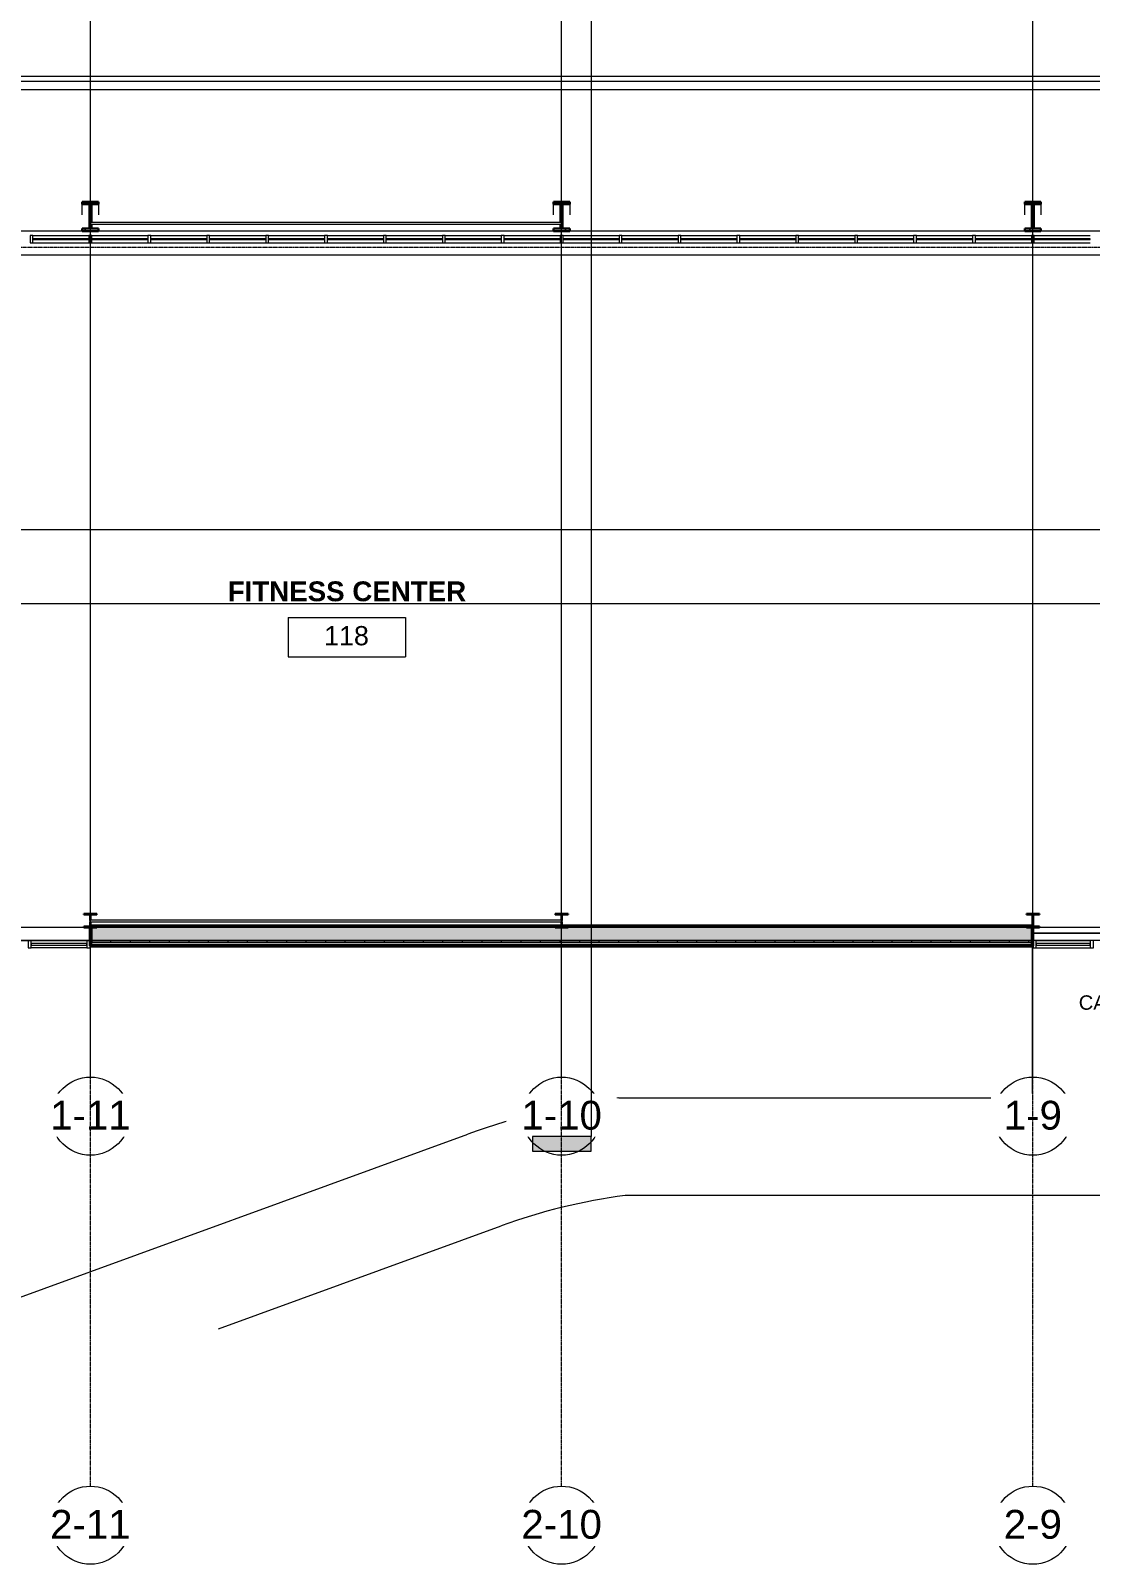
# Model space of a CAD drawing. Header units: inches. Extents: x 21592 to 24810, y -23179 to -20401.
# Drawn here: x 23339 to 23990, y -23179 to -22236 of the extents above; entities that cross this region are included whole.
import ezdxf

# ---------------------------------------------------------------- set-up
doc = ezdxf.new("R2010")
doc.units = ezdxf.units.IN
doc.header["$MEASUREMENT"] = 0
doc.linetypes.add('Grid Line 1_2_', pattern=[0.875, 0.5, -0.125, 0.125, -0.125])
for name, color, linetype, lineweight in [('A-AREA-IDEN', 2, 'Continuous', 9), ('A-FLOR', 192, 'Continuous', 13), ('A-FLOR-HRAL', 11, 'Continuous', 9), ('A-GLAZ-CURT', 52, 'Continuous', 9), ('A-GLAZ-CWMG', 51, 'Continuous', 9), ('A-WALL', 113, 'Continuous', 13), ('A-WALL-PATT', 111, 'Continuous', 50), ('Conc', 7, 'Continuous', 9), ('EOP-PR', 4, 'Continuous', 9), ('G-ANNO-SYMB', 111, 'Continuous', 9), ('G-ANNO-TEXT', 231, 'Continuous', 9), ('L-SITE-WALL', 31, 'Continuous', 13), ('S-BEAM', 12, 'Continuous', 9), ('S-COLS', 52, 'Continuous', 9), ('S-GRID', 1, 'Continuous', 9), ('S-GRID-IDEN', 1, 'Continuous', 9)]:
    doc.layers.add(name, color=color, linetype=linetype, lineweight=lineweight)
doc.styles.add('Arial', font='arial.ttf', dxfattribs={"height": 17.703593})
doc.styles.add('Arial_1', font='arial.ttf', dxfattribs={"height": 8.851796})
doc.styles.add('Arial_2', font='arial.ttf', dxfattribs={"height": 11.802395})
doc.styles.add('Arial_B_1', font='arialbd.ttf', dxfattribs={"height": 12.177074})
pattern_1 = [(225, (23954.39, -22360.053), (9.503515, -9.503515), []), (225, (23954.39, -22374.453), (9.503515, -9.503515), [])]
pattern_2 = [(225, (23664.89, -22360.053), (9.503515, -9.503515), []), (225, (23664.89, -22374.453), (9.503515, -9.503515), [])]
pattern_3 = [(225, (23375.39, -22360.053), (9.503515, -9.503515), []), (225, (23375.39, -22374.453), (9.503515, -9.503515), [])]

# ---------------------------------------------------------------- blocks, each defined once
blk = doc.blocks.new('Struct_Xcel_Sports Complex_rvt-1-Enlarged First Floor Plan _West_')
at = {"layer": 'A-FLOR', "color": 10}
blk.add_line((24132.95, -22790.8), (23954.27, -22790.8), dxfattribs=at)
at = {"layer": 'L-SITE-WALL', "color": 10}
for p, q in [((23954.27, -22790.8), (24132.95, -22790.8)), ((23954.52, -22798.8), (23375.27, -22798.8))]:
    blk.add_line(p, q, dxfattribs=at)
blk = doc.blocks.new('W-Wide Flange-Column - B2_F-V1-Enlarged First Floor Plan _West_')
at = {"layer": 'S-COLS'}
h = blk.add_hatch(dxfattribs=at)
h.set_pattern_fill('FP_2', color=256, style=0, pattern_type=2)
h.set_pattern_definition([(225, (23375.39, -22783.178), (9.503515, -9.503515), []), (225, (23375.39, -22797.578), (9.503515, -9.503515), [])])
h.paths.add_polyline_path([(-1.09, 4.13), (-4, 4.13), (-4, 3.69), (-0.84, 3.69), (-0.35, 3.49), (-0.14, 3), (-0.11, 0.73), (0.09, 0.7), (0.14, 0.7), (0.14, 3), (0.35, 3.49), (0.84, 3.69), (4, 3.69), (4, 4.13)], flags=0)
h.paths.add_polyline_path([(0.14, -0.17), (-0.01, -0.27), (-0.14, -0.27), (-0.14, -3), (-0.35, -3.49), (-0.84, -3.69), (-4, -3.69), (-4, -4.12), (4, -4.12), (4, -3.69), (0.84, -3.69), (0.35, -3.49), (0.14, -3), (0.14, -0.18)], flags=0)
at = {"layer": 'S-COLS', "lineweight": 30}
for p, q in [((4, 4.13), (-4, 4.13)), ((-4, 4.13), (-4, 3.69)), ((-4, 3.69), (-0.84, 3.69)), ((-0.14, 3), (-0.14, 0.73)), ((0.14, 0.64), (0.14, 3)), ((0.84, 3.69), (4, 3.69)), ((4, 3.69), (4, 4.13)), ((-0.84, -3.69), (-4, -3.69)), ((-4, -3.69), (-4, -4.12)), ((-4, -4.12), (4, -4.12)), ((-0.14, -0.27), (-0.14, -3)), ((0.14, -3), (0.14, -0.17)), ((4, -3.69), (0.84, -3.69)), ((4, -4.12), (4, -3.69))]:
    blk.add_line(p, q, dxfattribs=at)
for centre, start, end in [((-0.84, 3), 0, 90), ((0.84, 3), 90, 180), ((-0.84, -3), 270, 0), ((0.84, -3), 180, 270)]:
    blk.add_arc(centre, 0.691, start, end, dxfattribs=at)
blk = doc.blocks.new('W-Wide Flange-Column - B2_F-V2-Enlarged First Floor Plan _West_')
at = {"layer": 'S-COLS'}
h = blk.add_hatch(dxfattribs=at)
h.set_pattern_fill('FP_3', color=256, style=0, pattern_type=2)
h.set_pattern_definition([(225, (23664.89, -22783.178), (9.503515, -9.503515), []), (225, (23664.89, -22797.578), (9.503515, -9.503515), [])])
h.paths.add_polyline_path([(-4, 4.13), (-4, 3.69), (-0.84, 3.69), (-0.35, 3.49), (-0.14, 3), (-0.11, 0.65), (0.04, 0.73), (0.14, 0.73), (0.14, 3), (0.35, 3.49), (0.84, 3.69), (4, 3.69), (4, 4.13), (1.19, 4.13)], flags=0)
h.paths.add_polyline_path([(-0.14, -0.15), (-0.14, -3), (-0.35, -3.49), (-0.84, -3.69), (-4, -3.69), (-4, -4.12), (4, -4.12), (4, -3.69), (0.84, -3.69), (0.35, -3.49), (0.14, -3), (0.13, -0.27), (-0.06, -0.23)], flags=0)
at = {"layer": 'S-COLS', "lineweight": 30}
for p, q in [((4, 4.13), (-4, 4.13)), ((-4, 4.13), (-4, 3.69)), ((-4, 3.69), (-0.84, 3.69)), ((-0.14, 3), (-0.14, 0.62)), ((0.14, 0.73), (0.14, 3)), ((0.84, 3.69), (4, 3.69)), ((4, 3.69), (4, 4.13)), ((-0.84, -3.69), (-4, -3.69)), ((-4, -3.69), (-4, -4.12)), ((-4, -4.12), (4, -4.12)), ((-0.14, -0.15), (-0.14, -3)), ((0.14, -3), (0.14, -0.27)), ((4, -3.69), (0.84, -3.69)), ((4, -4.12), (4, -3.69))]:
    blk.add_line(p, q, dxfattribs=at)
for centre, start, end in [((-0.84, 3), 0, 90), ((0.84, 3), 90, 180), ((-0.84, -3), 270, 0), ((0.84, -3), 180, 270)]:
    blk.add_arc(centre, 0.691, start, end, dxfattribs=at)
blk = doc.blocks.new('W-Wide Flange-Column - B2_F-V3-Enlarged First Floor Plan _West_')
at = {"layer": 'S-COLS'}
h = blk.add_hatch(dxfattribs=at)
h.set_pattern_fill('FP_4', color=256, style=0, pattern_type=2)
h.set_pattern_definition([(225, (23954.39, -22783.178), (9.503515, -9.503515), []), (225, (23954.39, -22797.578), (9.503515, -9.503515), [])])
h.paths.add_polyline_path([(-4, 4.13), (-4, 3.69), (-0.84, 3.69), (-0.35, 3.49), (-0.14, 3), (-0.14, -3), (-0.35, -3.49), (-0.84, -3.69), (-4, -3.69), (-4, -4.12), (4, -4.12), (4, -3.69), (0.84, -3.69), (0.35, -3.49), (0.14, -3), (0.14, 3), (0.35, 3.49), (0.84, 3.69), (4, 3.69), (4, 4.13)], flags=0)
at = {"layer": 'S-COLS', "lineweight": 30}
for p, q in [((4, 4.13), (-4, 4.13)), ((-4, 4.13), (-4, 3.69)), ((-4, 3.69), (-0.84, 3.69)), ((-0.14, 3), (-0.14, -3)), ((0.14, -3), (0.14, 3)), ((0.84, 3.69), (4, 3.69)), ((4, 3.69), (4, 4.13)), ((-0.84, -3.69), (-4, -3.69)), ((-4, -3.69), (-4, -4.12)), ((-4, -4.12), (4, -4.12)), ((4, -3.69), (0.84, -3.69)), ((4, -4.12), (4, -3.69))]:
    blk.add_line(p, q, dxfattribs=at)
for centre, start, end in [((-0.84, 3), 0, 90), ((0.84, 3), 90, 180), ((-0.84, -3), 270, 0), ((0.84, -3), 180, 270)]:
    blk.add_arc(centre, 0.691, start, end, dxfattribs=at)
blk = doc.blocks.new('Rectangular Mullion - Exterior 2_ x 4_5_-1142339-Enlarged First Floor Plan _West_')
at = {"layer": 'A-GLAZ-CWMG', "lineweight": 20}
for p, q in [((-2, 3), (0, 3)), ((-2, -1.5), (-2, 3)), ((0, 3), (0, -1.5)), ((0, -1.5), (-2, -1.5))]:
    blk.add_line(p, q, dxfattribs=at)
blk = doc.blocks.new('Top Rail Type - Top Rail_Internal_-939601-Enlarged First Floor Plan _West_')
at = {"layer": 'A-FLOR-HRAL'}
for p, q in [((24243.39, -22264.53), (23233.26, -22264.53)), ((24243.39, -22267.58), (23233.26, -22267.58))]:
    blk.add_line(p, q, dxfattribs=at)
blk = doc.blocks.new('columns and girder2 - one-V15-Enlarged First Floor Plan _West_')
at = {"layer": 'S-BEAM'}
h = blk.add_hatch(dxfattribs=at)
h.set_pattern_fill('FP_20', color=256, style=0, pattern_type=2)
h.set_pattern_definition(pattern_1)
h.paths.add_polyline_path([(-5, -0.5), (-5, -2), (5, -2), (5, -0.5)], flags=0)
h.paths.add_polyline_path([(-5, -17.03), (-5, -18.55), (5, -18.55), (5, -17.03)], flags=0)
h.paths.add_polyline_path([(5, -1204.89), (-5, -1204.89), (-5, -1206.4), (5, -1206.4)], flags=0)
h.paths.add_polyline_path([(5, -1224.25), (-5, -1224.25), (-5, -1225), (5, -1225)], flags=0)
h = blk.add_hatch(dxfattribs=at)
h.set_pattern_fill('FP_20', color=256, style=0, pattern_type=2)
h.set_pattern_definition(pattern_1)
h.paths.add_polyline_path([(-0.63, -2), (-0.63, -17.03), (0.62, -17.03), (0.62, -2)], flags=0)
h.paths.add_polyline_path([(0.62, -1206.4), (-0.63, -1206.4), (-0.63, -1224.25), (0.62, -1224.25)], flags=0)
at = {"layer": 'S-BEAM', "lineweight": 30}
for p, q in [((5, -0.5), (-5, -0.5)), ((-5, -0.5), (-5, -2)), ((-5, -2), (5, -2)), ((0.62, -2), (-0.63, -2)), ((-0.63, -2), (-0.63, -17.03)), ((0.62, -17.03), (0.62, -2)), ((5, -2), (5, -0.5)), ((5, -17.03), (-5, -17.03)), ((-5, -17.03), (-5, -18.55)), ((-5, -18.55), (5, -18.55)), ((-0.63, -17.03), (0.62, -17.03)), ((5, -18.55), (5, -17.03))]:
    blk.add_line(p, q, dxfattribs=at)
at = {"layer": 'S-BEAM'}
for p, q in [((-5, -17.03), (-5, -10.42)), ((5, -10.42), (5, -17.03))]:
    blk.add_line(p, q, dxfattribs=at)
blk = doc.blocks.new('columns and girder2 - one-V16-Enlarged First Floor Plan _West_')
at = {"layer": 'S-BEAM'}
h = blk.add_hatch(dxfattribs=at)
h.set_pattern_fill('FP_21', color=256, style=0, pattern_type=2)
h.set_pattern_definition(pattern_2)
h.paths.add_polyline_path([(5, -0.5), (-5, -0.5), (-5, -2), (5, -2)], flags=0)
h.paths.add_polyline_path([(-5, -17.03), (-5, -18.55), (5, -18.55), (5, -17.03), (1.19, -17.03)], flags=0)
h.paths.add_polyline_path([(1.19, -1204.89), (-5, -1204.89), (-5, -1206.4), (5, -1206.4), (5, -1204.89)], flags=0)
h.paths.add_polyline_path([(5, -1224.25), (-5, -1224.25), (-5, -1225), (5, -1225)], flags=0)
h = blk.add_hatch(dxfattribs=at)
h.set_pattern_fill('FP_21', color=256, style=0, pattern_type=2)
h.set_pattern_definition(pattern_2)
h.paths.add_polyline_path([(0.62, -2), (-0.63, -2), (-0.63, -17.03), (0.62, -17.03), (0.62, -5.72), (-0.03, -5.71), (-0.21, -5.61), (-0.32, -5.43), (-0.36, -5.22), (-0.32, -5.01), (-0.22, -4.84), (-0.11, -4.75), (0.11, -4.72), (0.62, -4.72), (0.62, -3.94)], flags=0)
h.paths.add_polyline_path([(-0.63, -1206.4), (-0.63, -1224.25), (0.62, -1224.25), (0.62, -1222.25), (-0.05, -1222.23), (-0.29, -1222.1), (-0.41, -1221.75), (-0.29, -1221.4), (-0.01, -1221.25), (0.62, -1221.25), (0.62, -1206.4)], flags=0)
at = {"layer": 'S-BEAM', "lineweight": 30}
for p, q in [((5, -0.5), (-5, -0.5)), ((-5, -0.5), (-5, -2)), ((-5, -2), (5, -2)), ((0.62, -2), (-0.63, -2)), ((-0.63, -2), (-0.63, -17.03)), ((0.62, -4.72), (0.62, -2)), ((0.62, -17.03), (0.62, -5.72)), ((5, -2), (5, -0.5)), ((5, -17.03), (-5, -17.03)), ((-5, -17.03), (-5, -18.55)), ((-5, -18.55), (5, -18.55)), ((-0.63, -17.03), (0.62, -17.03)), ((5, -18.55), (5, -17.03))]:
    blk.add_line(p, q, dxfattribs=at)
at = {"layer": 'S-BEAM'}
for p, q in [((-5, -17.03), (-5, -10.42)), ((5, -10.42), (5, -17.03))]:
    blk.add_line(p, q, dxfattribs=at)
blk = doc.blocks.new('columns and girder2 - one-V17-Enlarged First Floor Plan _West_')
at = {"layer": 'S-BEAM'}
h = blk.add_hatch(dxfattribs=at)
h.set_pattern_fill('FP_22', color=256, style=0, pattern_type=2)
h.set_pattern_definition(pattern_3)
h.paths.add_polyline_path([(5, -0.5), (-5, -0.5), (-5, -2), (5, -2)], flags=0)
h.paths.add_polyline_path([(-5, -17.03), (-5, -18.55), (5, -18.55), (5, -17.03)], flags=0)
h.paths.add_polyline_path([(-5, -1204.89), (-5, -1206.4), (5, -1206.4), (5, -1204.89)], flags=0)
h.paths.add_polyline_path([(5, -1224.25), (-5, -1224.25), (-5, -1225), (5, -1225)], flags=0)
h = blk.add_hatch(dxfattribs=at)
h.set_pattern_fill('FP_22', color=256, style=0, pattern_type=2)
h.set_pattern_definition(pattern_3)
h.paths.add_polyline_path([(0.62, -2), (-0.63, -2), (-0.63, -4.72), (0, -4.72), (0.26, -4.87), (0.35, -5.27), (0.26, -5.57), (0, -5.72), (-0.63, -5.72), (-0.63, -17.03), (0.62, -17.03), (0.62, -3.94)], flags=0)
h.paths.add_polyline_path([(-0.63, -1206.4), (-0.59, -1221.25), (-0.26, -1221.27), (-0.02, -1221.4), (0.1, -1221.75), (-0.02, -1222.1), (-0.3, -1222.25), (-0.63, -1222.25), (-0.63, -1224.25), (0.62, -1224.25), (0.62, -1206.4)], flags=0)
at = {"layer": 'S-BEAM', "lineweight": 30}
for p, q in [((5, -0.5), (-5, -0.5)), ((-5, -0.5), (-5, -2)), ((-5, -2), (5, -2)), ((0.62, -2), (-0.63, -2)), ((-0.63, -2), (-0.63, -4.72)), ((-0.63, -5.72), (-0.63, -17.03)), ((0.62, -17.03), (0.62, -2)), ((5, -2), (5, -0.5)), ((5, -17.03), (-5, -17.03)), ((-5, -17.03), (-5, -18.55)), ((-5, -18.55), (5, -18.55)), ((-0.63, -17.03), (0.62, -17.03)), ((5, -18.55), (5, -17.03))]:
    blk.add_line(p, q, dxfattribs=at)
at = {"layer": 'S-BEAM'}
for p, q in [((-5, -17.03), (-5, -10.42)), ((5, -10.42), (5, -17.03))]:
    blk.add_line(p, q, dxfattribs=at)
blk = doc.blocks.new('System Panel - Exterior Glazing-1142335-Enlarged First Floor Plan _West_')
at = {"layer": 'A-GLAZ-CURT', "lineweight": 13}
for p, q in [((16.53125, -0.25), (-16.53125, -0.25)), ((-16.53125, -0.25), (-16.53125, -1.25)), ((-16.53125, -1.25), (16.53125, -1.25)), ((16.53125, -1.25), (16.53125, -0.25))]:
    blk.add_line(p, q, dxfattribs=at)
at = {"layer": 'A-GLAZ-CURT'}
for p, q in [((-16.53125, -1.25), (-16.53125, -0.25)), ((16.53125, -0.25), (-16.53125, -0.25)), ((-16.53125, -1.25), (16.53125, -1.25)), ((16.53125, -0.25), (16.53125, -1.25))]:
    blk.add_line(p, q, dxfattribs=at)
blk = doc.blocks.new('Rectangular Mullion - Exterior 2_ x 4_5_-1136166-Enlarged First Floor Plan _West_')
at = {"layer": 'A-GLAZ-CWMG'}
for p, q in [((23956.52, -22795.43), (23989.58, -22795.43)), ((23956.52, -22799.93), (23989.58, -22799.93))]:
    blk.add_line(p, q, dxfattribs=at)
blk = doc.blocks.new('Rectangular Mullion - Exterior 2_ x 4_5_-1115231-Enlarged First Floor Plan _West_')
at = {"layer": 'A-GLAZ-CWMG', "lineweight": 20}
for p, q in [((-1, 3), (1, 3)), ((-1, -1.5), (-1, 3)), ((1, 3), (1, -1.5)), ((1, -1.5), (-1, -1.5))]:
    blk.add_line(p, q, dxfattribs=at)
blk = doc.blocks.new('Rectangular Mullion - Exterior 2_ x 4_5_-1142359-Enlarged First Floor Plan _West_')
at = {"layer": 'A-GLAZ-CWMG', "lineweight": 20}
for p, q in [((-2, 1.5), (0, 1.5)), ((-2, -3), (-2, 1.5)), ((0, 1.5), (0, -3)), ((0, -3), (-2, -3))]:
    blk.add_line(p, q, dxfattribs=at)
blk = doc.blocks.new('Rectangular Mullion - Exterior 2_ x 4_5_-1142353-Enlarged First Floor Plan _West_')
at = {"layer": 'A-GLAZ-CWMG', "lineweight": 20}
for p, q in [((0, 1.5), (-2, 1.5)), ((-2, 1.5), (-2, -3)), ((0, -3), (0, 1.5)), ((-2, -3), (0, -3))]:
    blk.add_line(p, q, dxfattribs=at)
blk = doc.blocks.new('System Panel - Exterior Glazing-827454-Enlarged First Floor Plan _West_')
at = {"layer": 'A-GLAZ-CURT', "lineweight": 13}
for p, q in [((17.09375, 1.25), (-17.09375, 1.25)), ((-17.09375, 1.25), (-17.09375, 0.25)), ((-17.09375, 0.25), (17.09375, 0.25)), ((17.09375, 0.25), (17.09375, 1.25))]:
    blk.add_line(p, q, dxfattribs=at)
at = {"layer": 'A-GLAZ-CURT'}
for p, q in [((-17.09375, 0.25), (-17.09375, 1.25)), ((17.09375, 1.25), (-17.09375, 1.25)), ((-17.09375, 0.25), (17.09375, 0.25)), ((17.09375, 1.25), (17.09375, 0.25))]:
    blk.add_line(p, q, dxfattribs=at)
blk = doc.blocks.new('Rectangular Mullion - Exterior 2_ x 4_5_-1060760-Enlarged First Floor Plan _West_')
at = {"layer": 'A-GLAZ-CWMG'}
for p, q in [((23373.27, -22795.43), (23339.08, -22795.43)), ((23373.27, -22799.93), (23339.08, -22799.93))]:
    blk.add_line(p, q, dxfattribs=at)
blk = doc.blocks.new('System Panel - Interior Glazing-1220293-Enlarged First Floor Plan _West_')
at = {"layer": 'A-GLAZ-CURT', "lineweight": 13}
for p, q in [((17.21875, -0.5625), (-17.21875, -0.5625)), ((-17.21875, -0.5625), (-17.21875, -0.9375)), ((-17.21875, -0.9375), (17.21875, -0.9375)), ((17.21875, -0.9375), (17.21875, -0.5625))]:
    blk.add_line(p, q, dxfattribs=at)
blk = doc.blocks.new('Rectangular Mullion - Interior 1_75_ x 4_5_-V22-Enlarged First Floor Plan _West_')
at = {"layer": 'A-GLAZ-CWMG'}
for p, q in [((24172.39, -22362.3), (24206.83, -22362.3)), ((24172.39, -22366.8), (24206.83, -22366.8))]:
    blk.add_line(p, q, dxfattribs=at)
blk = doc.blocks.new('Rectangular Mullion - Interior 1_75_ x 4_5_-1220290-Enlarged First Floor Plan _West_')
at = {"layer": 'A-GLAZ-CWMG', "lineweight": 20}
for p, q in [((-0.875, 3), (0.875, 3)), ((-0.875, -1.5), (-0.875, 3)), ((0.875, 3), (0.875, -1.5)), ((0.875, -1.5), (-0.875, -1.5))]:
    blk.add_line(p, q, dxfattribs=at)
blk = doc.blocks.new('Girt_C - 8_D-1253541-Enlarged First Floor Plan _West_')
at = {"layer": 'S-BEAM'}
for p, q in [((23081.89, -22787.3), (22949.77, -22787.3)), ((22949.77, -22787.49), (22949.77, -22787.3)), ((22949.77, -22795.12), (22949.77, -22787.49)), ((23371.39, -22787.3), (23089.89, -22787.3)), ((22949.77, -22795.3), (22949.77, -22795.12)), ((22949.77, -22795.3), (23375.52, -22795.3))]:
    blk.add_line(p, q, dxfattribs=at)
blk = doc.blocks.new('Round Bar - 1_-1257056-Enlarged First Floor Plan _West_')
at = {"layer": 'S-BEAM'}
for p, q in [((23520.62, -22354.33), (23375.39, -22354.33)), ((23375.39, -22355.33), (23520.62, -22355.33))]:
    blk.add_line(p, q, dxfattribs=at)
for start_param, end_param in [(0, 3.141593), (3.141593, 6.283185)]:
    blk.add_ellipse((23375.39, -22354.83), major_axis=(0, 0.5), ratio=0.73532, start_param=start_param, end_param=end_param, dxfattribs=at)
blk = doc.blocks.new('Round Bar - 1_-1257174-Enlarged First Floor Plan _West_')
at = {"layer": 'S-BEAM'}
for p, q in [((23664.89, -22354.33), (23519.63, -22354.33)), ((23519.69, -22355.33), (23664.89, -22355.33))]:
    blk.add_line(p, q, dxfattribs=at)
for start_param, end_param in [(0, 3.141593), (3.141593, 6.283185)]:
    blk.add_ellipse((23664.89, -22354.83), major_axis=(0, 0.5), ratio=0.73532, start_param=start_param, end_param=end_param, dxfattribs=at)
blk = doc.blocks.new('Round Bar - 1_-1264636-Enlarged First Floor Plan _West_')
at = {"layer": 'S-BEAM'}
for p, q in [((23520.94, -22782.91), (23375.34, -22782.91)), ((23375.34, -22783.91), (23520.92, -22783.91))]:
    blk.add_line(p, q, dxfattribs=at)
for start_param, end_param in [(0, 3.141593), (3.141593, 6.283185)]:
    blk.add_ellipse((23375.34, -22783.41), major_axis=(0, 0.5), ratio=0.440323, start_param=start_param, end_param=end_param, dxfattribs=at)
blk = doc.blocks.new('Round Bar - 1_-1264677-Enlarged First Floor Plan _West_')
at = {"layer": 'S-BEAM'}
for p, q in [((23519.32, -22783.91), (23664.91, -22783.91)), ((23664.91, -22782.91), (23519.33, -22782.91))]:
    blk.add_line(p, q, dxfattribs=at)
for start_param, end_param in [(0, 3.141593), (3.141593, 6.283185)]:
    blk.add_ellipse((23664.91, -22783.41), major_axis=(0, 0.5), ratio=0.440323, start_param=start_param, end_param=end_param, dxfattribs=at)
blk = doc.blocks.new('Grid - Grid Head - Circle-14747-Enlarged First Floor Plan _West_')
at = {"layer": 'S-GRID-IDEN'}
blk.add_circle((0, 0), 0.25, dxfattribs=at)
blk = doc.blocks.new('Section - 3_32_ x 3_8_-18514-Enlarged First Floor Plan _West_')
at = {"layer": 'G-ANNO-SYMB'}
blk.add_hatch(color=256, dxfattribs=at).paths.add_polyline_path([(0, 0.375), (0, 0), (-0.09375, 0), (-0.09375, 0.375)], flags=0)
for p, q in [((0, 0.375), (-0.09375, 0.375)), ((-0.09375, 0.375), (-0.09375, 0)), ((0, 0), (0, 0.375)), ((-0.09375, 0), (0, 0))]:
    blk.add_line(p, q, dxfattribs=at)
blk = doc.blocks.new('Room Tag - Room Tag-1304355-Enlarged First Floor Plan _West_')
at = {"layer": 'A-AREA-IDEN'}
for p, q in [((-0.375, -0.0625), (-0.375, -0.3125)), ((-0.375, -0.0625), (0.375, -0.0625)), ((0.375, -0.0625), (0.375, -0.3125)), ((-0.375, -0.3125), (0.375, -0.3125))]:
    blk.add_line(p, q, dxfattribs=at)

msp = doc.modelspace()

# ---------------------------------------------------------------- hatches: boundary and pattern name
at = {"layer": 'A-WALL-PATT', "lineweight": 9}
h = msp.add_hatch(dxfattribs=at)
h.set_pattern_fill('FP_7', color=256, style=0, pattern_type=2)
h.set_pattern_definition([(161.57, (0.48, 0.48), (-3.839953776, -1.544e-05), [0, -27.322, 3.034, 0]), (18.43, (-0.48, 0.48), (-3.839953776, 1.544e-05), [0, -27.322, 3.034, 0]), (108.43, (0.48, 0.48), (1.919622, -9.60052459), [9.106, -21.25]), (71.57, (-0.48, 0.48), (1.919622, 9.60052459), [9.106, -21.25])])
h.paths.add_polyline_path([(23953.51523, -22795.30281), (23953.51523, -22787.30281), (23376.26523, -22787.30281), (23376.26523, -22795.30281), (23950.39023, -22795.30281)], flags=0)
h = msp.add_hatch(dxfattribs=at)
h.set_pattern_fill('FP_9', color=256, style=0, pattern_type=2)
h.set_pattern_definition([(0, (0, 0), (0, 12), []), (90, (0, 0), (-12, 7e-16), [])])
h.paths.add_polyline_path([(23953.51523, -22796.80281), (23953.51523, -22795.80281), (23376.26523, -22795.80281), (23376.26523, -22796.80281), (23941.65289, -22796.80281)], flags=0)

# ---------------------------------------------------------------- linework, layer by layer
at = {"layer": 'A-WALL'}
for p, q in [((23376.26523, -22787.30281), (23376.26523, -22796.80281)), ((23660.89023, -22787.30281), (23379.39023, -22787.30281)), ((23950.39023, -22787.30281), (23668.89023, -22787.30281)), ((23953.51523, -22796.80281), (23953.51523, -22787.30281)), ((23954.26523, -22796.80281), (23375.51523, -22796.80281)), ((23954.26523, -22798.30281), (23375.51523, -22798.30281)), ((23953.51523, -22795.30281), (23376.26523, -22795.30281)), ((23953.51523, -22795.80281), (23376.26523, -22795.80281))]:
    msp.add_line(p, q, dxfattribs=at)
at = {"layer": 'Conc'}
for p, q in [((23954.26523, -22892.06748), (23954.26523, -22799.42781)), ((23700.11605, -22892.06748), (23954.26523, -22892.06748)), ((23303.21376, -23024.99334), (23607.32431, -22914.30615)), ((24312.2584, -22952.06748), (23703.90309, -22952.06748)), ((23454.07458, -23033.93516), (23627.84552, -22970.68771))]:
    msp.add_line(p, q, dxfattribs=at)
at = {"layer": 'EOP-PR'}
for radius, start in [(420, 96.9548648), (360, 97.51288256)]:
    msp.add_arc((23750.97277, -23308.97705), radius, start, 110, dxfattribs=at)
at = {"layer": 'G-ANNO-SYMB'}
for p, q in [((24577.98286, -22272.83309), (22003.89418, -22272.83309)), ((24581.52474, -22374.35697), (21997.29287, -22374.35697)), ((24577.89246, -22588.63029), (21993.6606, -22588.63029))]:
    msp.add_line(p, q, dxfattribs=at)
at = {"layer": 'L-SITE-WALL', "lineweight": 50}
for p, q in [((23375.51523, -22787.30281), (23375.51523, -22798.61531)), ((23664.59036, -22786.55281), (23375.69009, -22786.55281)), ((23954.09036, -22786.55281), (23665.19009, -22786.55281)), ((23954.26523, -22798.61531), (23954.26523, -22787.30281)), ((23375.51523, -22798.61531), (23954.26523, -22798.61531))]:
    msp.add_line(p, q, dxfattribs=at)
at = {"layer": 'S-GRID', "linetype": 'Grid Line 1_2_'}
for p, q in [((23375.39023, -22879.30281), (23375.39023, -20713.12653)), ((23664.89023, -22879.30281), (23664.89023, -20713.12653)), ((23954.39023, -22879.30281), (23954.39023, -20713.12653)), ((24588.97484, -22359.55281), (22653.5125, -22359.55281)), ((24742.78907, -22359.55281), (22737.5125, -22359.55281)), ((24694.78907, -22369.55281), (22737.5125, -22369.55281)), ((24479.10753, -22543.05281), (21657.56096, -22543.05281)), ((24588.97484, -22543.05281), (21790.20666, -22543.05281)), ((24479.10753, -22787.30281), (21657.56096, -22787.30281)), ((24588.97484, -22787.30281), (21790.20666, -22787.30281)), ((24431.10753, -22795.30281), (21705.56096, -22795.30281)), ((24540.97484, -22795.30281), (21852.86259, -22795.30281))]:
    msp.add_line(p, q, dxfattribs=at)

# ---------------------------------------------------------------- block references
at = {"lineweight": 5}
msp.add_blockref('Struct_Xcel_Sports Complex_rvt-1-Enlarged First Floor Plan _West_', (0, 0), dxfattribs=at)
at = {"layer": 'A-AREA-IDEN', "xscale": 95.99999999999994, "yscale": 95.99999999999994, "zscale": 95.99999999999994}
msp.add_blockref('Room Tag - Room Tag-1304355-Enlarged First Floor Plan _West_', (23532.99009, -22591.03111), dxfattribs=at)
at = {"layer": 'A-FLOR-HRAL'}
msp.add_blockref('Top Rail Type - Top Rail_Internal_-939601-Enlarged First Floor Plan _West_', (0, 0), dxfattribs=at)
at = {"layer": 'A-GLAZ-CURT', "rotation": 180}
for name, p in [('System Panel - Interior Glazing-1220293-Enlarged First Floor Plan _West_', (23357.29648, -22365.30281)), ('System Panel - Interior Glazing-1220293-Enlarged First Floor Plan _West_', (23393.48398, -22365.30281)), ('System Panel - Interior Glazing-1220293-Enlarged First Floor Plan _West_', (23429.67148, -22365.30281)), ('System Panel - Interior Glazing-1220293-Enlarged First Floor Plan _West_', (23465.85898, -22365.30281)), ('System Panel - Interior Glazing-1220293-Enlarged First Floor Plan _West_', (23502.04648, -22365.30281)), ('System Panel - Interior Glazing-1220293-Enlarged First Floor Plan _West_', (23538.23398, -22365.30281)), ('System Panel - Interior Glazing-1220293-Enlarged First Floor Plan _West_', (23574.42148, -22365.30281)), ('System Panel - Interior Glazing-1220293-Enlarged First Floor Plan _West_', (23610.60898, -22365.30281)), ('System Panel - Interior Glazing-1220293-Enlarged First Floor Plan _West_', (23646.79648, -22365.30281)), ('System Panel - Interior Glazing-1220293-Enlarged First Floor Plan _West_', (23682.98398, -22365.30281)), ('System Panel - Interior Glazing-1220293-Enlarged First Floor Plan _West_', (23719.17148, -22365.30281)), ('System Panel - Interior Glazing-1220293-Enlarged First Floor Plan _West_', (23755.35898, -22365.30281)), ('System Panel - Interior Glazing-1220293-Enlarged First Floor Plan _West_', (23791.54648, -22365.30281)), ('System Panel - Interior Glazing-1220293-Enlarged First Floor Plan _West_', (23827.73398, -22365.30281)), ('System Panel - Interior Glazing-1220293-Enlarged First Floor Plan _West_', (23863.92148, -22365.30281)), ('System Panel - Interior Glazing-1220293-Enlarged First Floor Plan _West_', (23900.10898, -22365.30281)), ('System Panel - Interior Glazing-1220293-Enlarged First Floor Plan _West_', (23936.29648, -22365.30281)), ('System Panel - Interior Glazing-1220293-Enlarged First Floor Plan _West_', (23972.48398, -22365.30281)), ('System Panel - Exterior Glazing-1142335-Enlarged First Floor Plan _West_', (23973.04648, -22798.42781))]:
    msp.add_blockref(name, p, dxfattribs=at)
at = {"layer": 'A-GLAZ-CURT'}
msp.add_blockref('System Panel - Exterior Glazing-827454-Enlarged First Floor Plan _West_', (23356.17148, -22798.42781), dxfattribs=at)
at = {"layer": 'A-GLAZ-CWMG', "extrusion": (0, 0, -1)}
for name, p in [('Rectangular Mullion - Interior 1_75_ x 4_5_-1220290-Enlarged First Floor Plan _West_', (-23339.20273, -22365.30281)), ('Rectangular Mullion - Interior 1_75_ x 4_5_-1220290-Enlarged First Floor Plan _West_', (-23375.39023, -22365.30281)), ('Rectangular Mullion - Interior 1_75_ x 4_5_-1220290-Enlarged First Floor Plan _West_', (-23411.57773, -22365.30281)), ('Rectangular Mullion - Interior 1_75_ x 4_5_-1220290-Enlarged First Floor Plan _West_', (-23447.76523, -22365.30281)), ('Rectangular Mullion - Interior 1_75_ x 4_5_-1220290-Enlarged First Floor Plan _West_', (-23483.95273, -22365.30281)), ('Rectangular Mullion - Interior 1_75_ x 4_5_-1220290-Enlarged First Floor Plan _West_', (-23520.14023, -22365.30281)), ('Rectangular Mullion - Interior 1_75_ x 4_5_-1220290-Enlarged First Floor Plan _West_', (-23556.32773, -22365.30281)), ('Rectangular Mullion - Interior 1_75_ x 4_5_-1220290-Enlarged First Floor Plan _West_', (-23592.51523, -22365.30281)), ('Rectangular Mullion - Interior 1_75_ x 4_5_-1220290-Enlarged First Floor Plan _West_', (-23628.70273, -22365.30281)), ('Rectangular Mullion - Interior 1_75_ x 4_5_-1220290-Enlarged First Floor Plan _West_', (-23664.89023, -22365.30281)), ('Rectangular Mullion - Interior 1_75_ x 4_5_-1220290-Enlarged First Floor Plan _West_', (-23701.07773, -22365.30281)), ('Rectangular Mullion - Interior 1_75_ x 4_5_-1220290-Enlarged First Floor Plan _West_', (-23737.26523, -22365.30281)), ('Rectangular Mullion - Interior 1_75_ x 4_5_-1220290-Enlarged First Floor Plan _West_', (-23773.45273, -22365.30281)), ('Rectangular Mullion - Interior 1_75_ x 4_5_-1220290-Enlarged First Floor Plan _West_', (-23809.64023, -22365.30281)), ('Rectangular Mullion - Interior 1_75_ x 4_5_-1220290-Enlarged First Floor Plan _West_', (-23845.82773, -22365.30281)), ('Rectangular Mullion - Interior 1_75_ x 4_5_-1220290-Enlarged First Floor Plan _West_', (-23882.01523, -22365.30281)), ('Rectangular Mullion - Interior 1_75_ x 4_5_-1220290-Enlarged First Floor Plan _West_', (-23918.20273, -22365.30281)), ('Rectangular Mullion - Interior 1_75_ x 4_5_-1220290-Enlarged First Floor Plan _West_', (-23954.39023, -22365.30281)), ('Rectangular Mullion - Exterior 2_ x 4_5_-1142339-Enlarged First Floor Plan _West_', (-23954.51523, -22798.42781)), ('Rectangular Mullion - Exterior 2_ x 4_5_-1115231-Enlarged First Floor Plan _West_', (-23990.57773, -22798.42781))]:
    msp.add_blockref(name, p, dxfattribs=at)
at = {"layer": 'A-GLAZ-CWMG'}
for name, p in [('Rectangular Mullion - Interior 1_75_ x 4_5_-V22-Enlarged First Floor Plan _West_', (-832.3125, 0)), ('Rectangular Mullion - Interior 1_75_ x 4_5_-V22-Enlarged First Floor Plan _West_', (-796.125, 0)), ('Rectangular Mullion - Interior 1_75_ x 4_5_-V22-Enlarged First Floor Plan _West_', (-759.9375, 0)), ('Rectangular Mullion - Interior 1_75_ x 4_5_-V22-Enlarged First Floor Plan _West_', (-723.75, 0)), ('Rectangular Mullion - Interior 1_75_ x 4_5_-V22-Enlarged First Floor Plan _West_', (-687.5625, 0)), ('Rectangular Mullion - Interior 1_75_ x 4_5_-V22-Enlarged First Floor Plan _West_', (-651.375, 0)), ('Rectangular Mullion - Interior 1_75_ x 4_5_-V22-Enlarged First Floor Plan _West_', (-615.1875, 0)), ('Rectangular Mullion - Interior 1_75_ x 4_5_-V22-Enlarged First Floor Plan _West_', (-579, 0)), ('Rectangular Mullion - Interior 1_75_ x 4_5_-V22-Enlarged First Floor Plan _West_', (-542.8125, 0)), ('Rectangular Mullion - Interior 1_75_ x 4_5_-V22-Enlarged First Floor Plan _West_', (-506.625, 0)), ('Rectangular Mullion - Interior 1_75_ x 4_5_-V22-Enlarged First Floor Plan _West_', (-470.4375, 0)), ('Rectangular Mullion - Interior 1_75_ x 4_5_-V22-Enlarged First Floor Plan _West_', (-434.25, 0)), ('Rectangular Mullion - Interior 1_75_ x 4_5_-V22-Enlarged First Floor Plan _West_', (-398.0625, 0)), ('Rectangular Mullion - Interior 1_75_ x 4_5_-V22-Enlarged First Floor Plan _West_', (-361.875, 0)), ('Rectangular Mullion - Interior 1_75_ x 4_5_-V22-Enlarged First Floor Plan _West_', (-325.6875, 0)), ('Rectangular Mullion - Interior 1_75_ x 4_5_-V22-Enlarged First Floor Plan _West_', (-289.5, 0)), ('Rectangular Mullion - Interior 1_75_ x 4_5_-V22-Enlarged First Floor Plan _West_', (-253.3125, 0)), ('Rectangular Mullion - Interior 1_75_ x 4_5_-V22-Enlarged First Floor Plan _West_', (-217.125, 0)), ('Rectangular Mullion - Exterior 2_ x 4_5_-1060760-Enlarged First Floor Plan _West_', (0, 0)), ('Rectangular Mullion - Exterior 2_ x 4_5_-1136166-Enlarged First Floor Plan _West_', (0, 0))]:
    msp.add_blockref(name, p, dxfattribs=at)
at = {"layer": 'A-GLAZ-CWMG', "rotation": 180}
msp.add_blockref('Rectangular Mullion - Exterior 2_ x 4_5_-1142353-Enlarged First Floor Plan _West_', (23337.07773, -22798.42781), dxfattribs=at)
at = {"layer": 'A-GLAZ-CWMG', "extrusion": (0, 0, -1), "rotation": 180}
msp.add_blockref('Rectangular Mullion - Exterior 2_ x 4_5_-1142359-Enlarged First Floor Plan _West_', (-23375.26523, -22798.42781), dxfattribs=at)
at = {"layer": 'S-BEAM', "rotation": 180}
for name, p in [('columns and girder2 - one-V17-Enlarged First Floor Plan _West_', (23375.39023, -22360.05281)), ('columns and girder2 - one-V16-Enlarged First Floor Plan _West_', (23664.89023, -22360.05281)), ('columns and girder2 - one-V15-Enlarged First Floor Plan _West_', (23954.39023, -22360.05281))]:
    msp.add_blockref(name, p, dxfattribs=at)
at = {"layer": 'S-BEAM'}
for name in ['Round Bar - 1_-1257056-Enlarged First Floor Plan _West_', 'Round Bar - 1_-1257174-Enlarged First Floor Plan _West_', 'Girt_C - 8_D-1253541-Enlarged First Floor Plan _West_', 'Round Bar - 1_-1264636-Enlarged First Floor Plan _West_', 'Round Bar - 1_-1264677-Enlarged First Floor Plan _West_']:
    msp.add_blockref(name, (0, 0), dxfattribs=at)
at = {"layer": 'S-COLS', "rotation": 180}
for name, p in [('W-Wide Flange-Column - B2_F-V1-Enlarged First Floor Plan _West_', (23375.39023, -22783.17781)), ('W-Wide Flange-Column - B2_F-V2-Enlarged First Floor Plan _West_', (23664.89023, -22783.17781)), ('W-Wide Flange-Column - B2_F-V3-Enlarged First Floor Plan _West_', (23954.39023, -22783.17781))]:
    msp.add_blockref(name, p, dxfattribs=at)
at = {"layer": 'S-GRID-IDEN', "xscale": 95.99999999999994, "yscale": 95.99999999999994, "zscale": 95.99999999999994}
for p in [(23375.39023, -22903.30281), (23664.89023, -22903.30281), (23954.39023, -22903.30281), (23375.39023, -23154.6211), (23664.89023, -23154.6211), (23954.39023, -23154.6211)]:
    msp.add_blockref('Grid - Grid Head - Circle-14747-Enlarged First Floor Plan _West_', p, dxfattribs=at)

# ---------------------------------------------------------------- texts
at = {"layer": 'A-AREA-IDEN', "attachment_point": 2, "line_spacing_factor": 0.938532}
for s, insert, char_height, width, style in [('FITNESS CENTER', (23533.00079, -22574.78193), 12.1770744, 169.776, 'Arial_B_1'), ('118', (23532.71476, -22602.2242), 11.802395, 32.832, 'Arial_2')]:
    msp.add_mtext(s, dxfattribs=dict(at, insert=insert, char_height=char_height, width=width, style=style))
at = {"layer": 'G-ANNO-TEXT', "color": 145, "insert": (23982.58577, -22829.07263), "char_height": 8.8517964, "width": 106.92, "attachment_point": 1, "line_spacing_factor": 0.938532, "style": 'Arial_1', "bg_fill": 3, "box_fill_scale": 1.25, "bg_fill_color": 0, "bg_fill_transparency": 0}
msp.add_mtext('CARD READER', dxfattribs=at)

# ---------------------------------------------------------------- next in the draw order: texts
at = {"layer": 'S-GRID-IDEN', "char_height": 17.703593, "attachment_point": 2, "line_spacing_factor": 0.938532, "style": 'Arial', "bg_fill": 3, "box_fill_scale": 1.25, "bg_fill_color": 0, "bg_fill_transparency": 0}
for s, insert, width in [('1-11', (23375.38561, -22893.86594), 58.968), ('1-10', (23664.88561, -22893.86594), 58.968), ('1-9', (23954.38561, -22893.86594), 42.552), ('2-11', (23375.38561, -23145.18424), 58.968), ('2-10', (23664.88561, -23145.18424), 58.968), ('2-9', (23954.38561, -23145.18424), 42.552)]:
    msp.add_mtext(s, dxfattribs=dict(at, insert=insert, width=width))

# ---------------------------------------------------------------- next in the draw order: linework, layer by layer
at = {"layer": 'G-ANNO-SYMB'}
msp.add_line((23682.96338, -21010.08493), (23682.96338, -22915.84748), dxfattribs=at)
at = {"layer": 'S-GRID', "linetype": 'Grid Line 1_2_'}
for p, q in [((23375.39023, -23130.6211), (23375.39023, -20902.42781)), ((23664.89023, -23130.6211), (23664.89023, -20902.42781)), ((23954.39023, -23130.6211), (23954.39023, -20902.42781))]:
    msp.add_line(p, q, dxfattribs=at)

# ---------------------------------------------------------------- next in the draw order: block references
at = {"layer": 'G-ANNO-SYMB', "xscale": 95.99999999999994, "yscale": 95.99999999999994, "zscale": 95.99999999999994, "rotation": 89.99999999999947}
msp.add_blockref('Section - 3_32_ x 3_8_-18514-Enlarged First Floor Plan _West_', (23682.96338, -22915.84748), dxfattribs=at)

doc.saveas('drawing.dxf')
